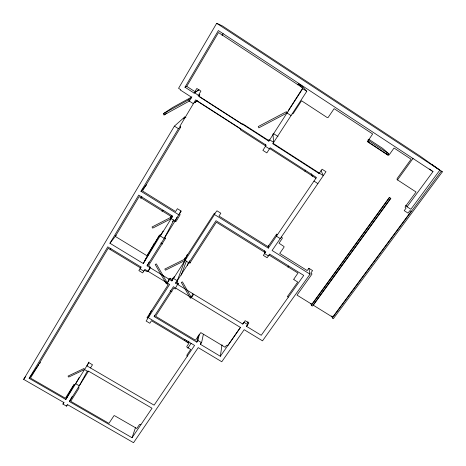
<?xml version="1.0" encoding="UTF-8"?>
<svg xmlns="http://www.w3.org/2000/svg" width="466" height="466" viewBox="0 0 466 466"><rect width="100%" height="100%" fill="white"/><g stroke="black" fill="none" stroke-linecap="round" stroke-linejoin="round"><path stroke-width="0.7" d="M264.583 252.875L264.595 250.755M246.514 326.334L247.72 324.61L247.9 321.738M147.169 317.585L147.186 317.899A0.903 0.833 21.1 0 0 147.285 318.121L147.751 318.505L146.12 321.045L149.825 323.258L151.456 320.73L188.992 343.221L186.883 346.36A0.897 0.816 14.1 0 0 186.814 346.553L186.825 346.885A0.897 0.816 14.1 0 0 186.924 347.1L190.699 349.471L186.883 355.121L186.965 355.925A0.891 0.81 13.8 0 0 187.14 356.094L187.291 356.187M165.395 238.394L165.383 238.481A0.856 0.816 27.8 0 1 165.308 238.72L148.549 265.544L149.703 266.261A0.909 0.85 26 0 1 149.912 266.535A0.862 0.804 26 0 1 149.97 266.692L149.778 267.484M170.457 217.902L170.463 217.814A0.868 0.833 30.6 0 1 170.539 217.57L171.197 216.504L139.124 196.629L115.306 236.419L146.872 255.677L159.588 235.202A0.856 0.816 29 0 1 159.774 235.027L159.844 234.986A0.944 0.897 29 0 1 160.362 234.876A0.897 0.85 29 0 1 160.525 234.911L160.939 235.12L171.069 218.822L170.69 218.548M184.571 259.37L214.267 213.399A0.955 0.926 18.5 0 1 214.535 213.381L214.622 213.393A0.868 0.845 18.5 0 1 214.878 213.48L216.952 210.789L220.826 213.212L218.997 216.049L267.979 246.654L276.373 234.515A0.955 0.92 -6.2 0 1 276.623 234.421L277.48 234.648M200.764 342.918L200.456 344.333L220.348 356.274L222.008 344.805M287.738 296.242L287.738 296.568A0.932 0.868 -2.9 0 0 287.825 296.795L288.285 297.197M200.456 344.333L201.574 342.685L203.392 334.238M154.7 315.22L154.159 316.542L196.803 342.143L197.922 340.489L199.361 334.198M196.803 342.143L198.429 335.118M192.65 293.539L191.439 297.669L190.314 298.211L181.326 282.431L182.456 281.878L191.439 297.669L193.716 294.215M170.113 278.214L169.572 279.524L171.89 280.934L214.535 214.546L214.954 213.172M72.189 396.455L69.382 401.558L132.059 437.725L135.542 427.468M188.806 263.797L189.516 261.787L190.227 263.051M189.551 260.774L188.846 262.777L185.049 260.447L184.42 259.329L184.932 257.972M187.285 265.655L188.48 262.3M154.159 316.542L173.404 286.712L175.513 287.994L178.257 283.171M181.21 275.132L186.371 261.059M187.338 254.325L185.049 260.447L165.442 270.187L164.807 269.074L184.42 259.329M184.903 260.372L177.272 280.718L173.247 278.301A0.856 0.804 20.7 0 0 172.42 278.307L171.517 279.518L170.434 278.866M177.767 284.51L175.653 283.223L176.16 281.889M173.503 278.423L174.296 276.408M171.89 280.934L172.938 278.289M88.959 362.059L86.857 365.827L154.112 405.164L194.572 345.434L148.275 317.684L169.647 284.429L167.335 283.019L156.331 263.896L155.207 264.461L166.211 283.573L167.335 283.019L168.995 278.994M148.275 317.684L151.421 310.391M171.552 215.636L170.521 217.511L171.168 218.665L175.041 221.065L180.878 211.016M175.041 221.065L177.016 217.226M150.069 267.525L148.089 271.329L150.302 267.804M170.416 278.866A0.856 0.804 21.1 0 0 169.607 278.872L169.205 279.303L147.081 265.841L164.213 238.406L173.859 220.028M147.081 265.841L149.132 262.02M170.521 217.511L152.05 226.983L152.702 228.13L171.168 218.665L172.542 216.142M87.293 371.163L79.272 385.813L75.667 383.722L79.22 377.384M63.993 402.187L62.927 404.074L66.504 406.136L67.203 404.872M171.168 218.665L172.711 216.177L138.717 195.108L109.935 243.246L143.278 263.529L163.129 231.031M143.278 263.529L159.372 235.342M140.33 268.206L141.035 266.954M144.227 261.461L154.374 243.38L153.384 244.976M66.364 398.156L73.809 384.974M147.239 317.358L168.179 284.72L167.102 284.062A0.92 0.862 21.2 0 1 166.921 283.881L166.968 282.798L144.874 269.377L142.672 272.901L138.88 270.6L141.076 267.07L107.78 246.846L29.154 378.345L65.799 399.49L74.234 384.532M405.647 205.203L407.051 206.799L410.878 209.275L439.817 170.189L419.901 155.97L222.451 25.945L216.69 23.3L178.565 88.313L180.703 89.688L180.459 90.095L191.59 97.248L189.301 101.093L164.026 114.951L163.345 113.692L172.618 107.506L191.916 96.911M198.766 89.95L194.077 93.072L184.979 87.218L218.362 30.564L432.99 171.628L407.051 206.799M222.055 35.48L223.167 33.599M62.927 404.074L63.883 402.548L23.661 379.371L174.4 126.129L184.722 116.995L185.911 117.758M194.077 93.072L198.994 89.565M183.604 118.871L184.722 116.995M178.915 214.855L140.982 191.316L178.431 128.692L180.505 126.705M66.504 406.136L67.465 404.616L133.55 442.7L198.219 347.624L221.781 361.75L244.167 329.695L262.515 340.844L310.024 274.183L272.097 250.492L325.99 171.733L322.076 169.21L319.123 173.544L272.791 143.726L306.774 91.336L302.714 88.674L268.812 141.163L198.161 95.699L199.506 94.47M110.162 249.491L110.908 248.244M140.784 198.452L141.903 196.594M172.554 221.723L173.684 219.911M65.799 399.49L88.855 362.641L92.495 364.773L90.497 367.959M147.571 271.014L147.373 271.299A0.926 0.862 25.9 0 1 146.93 271.538L144.332 270.239M132.059 437.725L152.032 408.239L88.505 371.128L88.173 371.658L84.538 369.532L83.903 368.53L68.042 376.091L68.683 377.087L84.538 369.532M69.382 401.558L88.505 371.128M167.335 283.019L169.572 279.524M297.605 84.864L298.374 83.67L301.962 86.029L306.774 91.336M175.653 283.223L215.997 220.698L265.818 251.768L263.348 255.397L267.135 257.75L269.61 254.127L303.745 275.418L261.245 335.293L246.473 326.311L248.832 322.932L245.157 320.69L242.803 324.074L178.327 284.854L178.472 283.911A0.915 0.856 19.4 0 0 178.327 283.707L177.127 282.932L177.767 281.214A0.915 0.856 19.7 0 0 177.622 281.004L177.261 280.736M184.251 340.634L185.054 339.434M186.126 341.904L186.93 340.704M187.786 342.894L188.992 341.1M304.863 171.284L305.673 170.078M187.827 348.172L191.066 343.366M214.535 214.546L268.305 248.122L316.449 177.47L270.181 147.745L266.843 152.889L262.876 150.349L266.208 145.194L195.668 99.87L179.806 126.391L180.132 126.618A0.955 0.932 64.9 0 1 180.354 126.927A1.002 0.973 64.9 0 1 180.441 127.399M368.699 139.229L382.638 148.369L388.807 153.774L388.009 154.904L368.257 141.967L369.049 140.825L368.012 139.87M220.348 356.274L240.415 327.417L176.078 288.332L175.874 288.617A0.909 0.85 19.5 0 1 175.6 288.798A0.85 0.798 19.4 0 1 175.193 288.856L173.771 288.116L155.597 316.263L195.475 340.215L200.514 332.945A0.839 0.769 12.7 0 1 200.829 332.852M242.763 324.051L243.963 322.321L247.72 324.61M240.456 327.447L227.891 345.51L227.373 345.219A0.897 0.821 8.5 0 0 227.128 345.16L226.389 345.452L225.119 347.269L201.324 332.94A0.821 0.757 12.7 0 0 201.085 332.864L200.997 332.852M287.924 267.239L288.757 266.051M29.154 378.345L38.777 364.791M39.616 363.614L40.455 362.432M397.463 179.975L413.039 158.428M23.661 379.371L25.764 376.47M390.654 198.236L312.36 306.069L311.329 305.434L389.576 197.537M332.363 318.004L441.255 171.133L442.339 171.849L333.388 318.639L332.363 318.004L331.844 315.901M109.935 243.246L116.104 235.406M140.982 191.316L146.475 184.891M194.468 102.817L197.223 100.604M198.161 95.699L199.815 94.464M163.345 113.692L188.625 99.817L191.555 97.749M164.026 114.951L166.904 112.982M287.027 112.964L258.863 127.818L258.222 126.56L286.398 111.689L287.027 112.964L291.046 115.58M184.979 87.218L186.837 86.262M161.888 211.249L163.764 210.277M292.211 113.786L292.462 113.838A0.955 0.926 -58.7 0 0 292.928 113.756A1.019 0.99 -58.8 0 0 293.242 113.535L301.549 100.767L327.173 117.531A1.037 0.996 -50.9 0 0 327.441 117.624L327.819 117.613A1.043 0.996 -50.9 0 0 328.093 117.508L334.134 108.665L372.66 133.975L367.691 141.326A0.961 0.909 -41.6 0 0 367.785 141.874L388.003 155.23L389.133 154.928L394.044 148.019L411.099 159.221L397.154 178.53L397.026 179.41A0.979 0.909 -33.9 0 0 397.218 179.713L416.062 192.009L405.286 206.654A1.008 0.932 -29.4 0 0 405.175 206.904L405.158 206.997A0.938 0.868 -29.4 0 0 405.158 207.265A0.938 0.868 -29.4 0 0 405.239 207.516L406.043 208.168L404.22 210.644L408.035 213.113L409.864 210.644L411.257 211.127L332.648 317.183L313.309 305.207L390.881 198.382L389.343 197.386L311.836 304.292L297.011 295.112L311.836 274.305A0.926 0.868 -8.9 0 0 311.905 274.06A0.874 0.821 -8.9 0 0 311.894 273.81L310.933 272.907L312.575 270.6L308.824 268.253L307.181 270.565L279.722 253.411L283.957 247.26A0.868 0.827 -6.4 0 0 284.044 247.015L284.062 246.933A0.949 0.909 -6.3 0 0 284.056 246.759A0.891 0.85 -6.4 0 0 283.992 246.514L279.012 243.211L282.233 238.481A0.955 0.915 -7.1 0 0 282.297 238.062A0.885 0.85 -7.1 0 0 282.192 237.736L281.301 237.048M74.822 385.073L74.275 384.852A0.81 0.711 23.7 0 0 73.96 384.881L73.884 384.904A0.862 0.757 23.7 0 0 73.64 385.067L65.391 398.232L30.5 378.095L108.194 248.296L140.54 267.933M78.428 387.164L78.981 387.735A0.868 0.763 23.3 0 1 78.981 388.178L70.727 401.313L108.922 423.361L113.867 415.876A0.85 0.74 19 0 1 114.525 415.666L136.794 428.481L139.456 424.555L140.225 424.305A0.856 0.746 16.4 0 1 140.452 424.38L140.918 424.643M197.922 340.489L201.574 342.685M139.975 268.835L143.773 271.142M170.137 290.72L171.983 291.838M160.898 242.961L162.622 244.021M185.165 260.261L184.926 260.11A0.85 0.804 20.4 0 1 184.746 259.929L184.623 259.702A0.85 0.804 20.4 0 1 184.583 259.399M188.963 262.591L189.971 262.766A0.926 0.88 19.2 0 0 190.186 262.632L216.352 222.195L265.212 252.654M160.368 236.041L164.213 238.406M264.583 253.58L268.369 255.945M269.004 255.019L297.966 273.07L293.848 279.082A0.856 0.804 -5.4 0 0 293.895 279.431M280.241 238.592L276.425 236.198L276.303 234.037M174.4 126.129L178.431 128.692M193.373 103.708L189.301 101.093L188.625 99.817M313.979 181.088L317.876 183.587M269.674 139.829L273.653 142.392L272.948 134.138M194.322 92.658L198.405 95.285M269.068 140.767L242.675 123.781L242.297 124.381L199.034 96.544L199.629 95A0.955 0.926 79.8 0 0 199.565 94.814A1.008 0.973 79.8 0 0 199.349 94.499L199.017 94.266L200.91 91.097L196.821 88.464L194.928 91.633L186.744 86.361L218.478 32.556L302.801 87.946L288.285 110.634A1.031 1.002 -60.3 0 0 288.297 110.92L288.314 110.972M273.047 143.324L323.293 175.67L321.022 170.568M265.696 145.98L240.369 129.711L240.741 129.111L196.541 100.708L195.58 102.299A0.932 0.903 77.1 0 1 195.382 102.497L195.306 102.549A1.025 0.99 77.1 0 1 194.765 102.677A0.973 0.944 77.1 0 1 194.584 102.642L194.141 102.415M269.668 148.532L315.919 178.245M269.435 148.893L265.469 146.341L265.463 144.198M273.158 133.358L277.992 136.48M369.049 140.825L388.807 153.774M433.514 165.558L432.483 164.877L442.339 171.849M216.69 23.3L439.817 170.189M429.518 169.018L432.99 171.628M386.477 153.535L388.009 154.904M367.225 141L368.257 141.967M298.374 83.67L301.415 87.171M318.575 172.228L319.123 173.544M293.883 279.408L293.999 279.635A0.856 0.804 -5.4 0 0 294.174 279.816L297.733 282.035L287.825 296.009A0.932 0.868 -2.9 0 0 287.738 296.219M311.37 173.806L312.319 176.457M308.917 268.521L310.024 274.183M310.95 303.296L311.329 305.434M268.76 139.718L268.812 141.163M268.259 245.273L268.305 248.122M170.69 218.548A0.903 0.868 30.6 0 1 170.544 218.327A0.949 0.915 30.6 0 1 170.451 217.89M180.441 127.381A0.955 0.932 64.9 0 1 180.383 127.655L142.503 190.984L175.6 211.529L177.365 208.698L181.251 211.115L179.486 213.941L179.8 214.156A0.909 0.874 29.7 0 1 180.068 214.599A0.891 0.856 29.7 0 1 180.097 214.779L176.299 221.134A0.862 0.833 29.1 0 1 176.113 221.315L176.043 221.362A0.949 0.915 29.1 0 1 175.519 221.466A0.903 0.868 29.1 0 1 175.356 221.437L174.942 221.222L164.783 237.485L165.156 237.759A0.891 0.85 27.8 0 1 165.308 237.98A0.944 0.897 27.8 0 1 165.395 238.406M147.163 317.562A0.903 0.833 21.1 0 1 147.233 317.334"/></g></svg>
